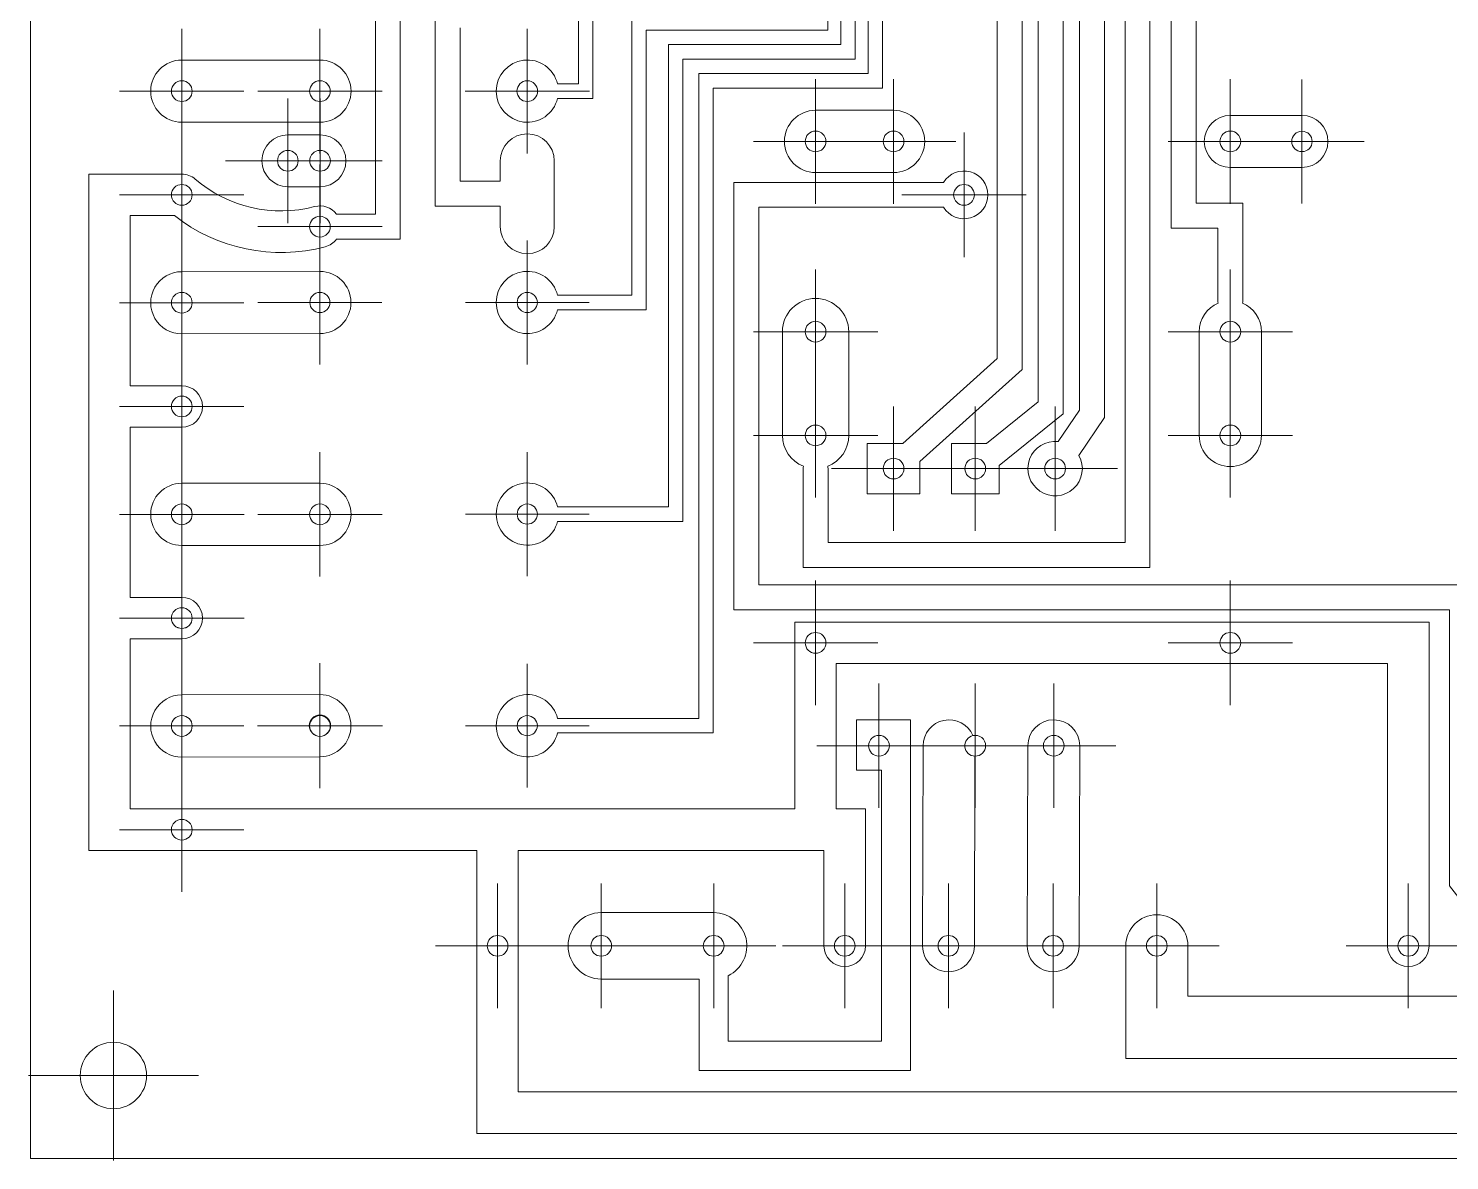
# Model space of a CAD drawing. Header units: millimetres. Extents: x 10 to 160, y 10 to 110.
# Drawn here: x 10.2 to 78.8, y 10 to 64.6 of the extents above; entities that cross this region are included whole.
import ezdxf

# ---------------------------------------------------------------- set-up
doc = ezdxf.new("R2010")
doc.units = ezdxf.units.MM

# ---------------------------------------------------------------- blocks, each defined once
blk = doc.blocks.new('SW_CENTERMARKSYMBOL_2')
at = {"color": 0, "linetype": 'Continuous', "lineweight": 0}
for p, q in [((0, 2.5), (0, 3)), ((0, 0), (0, 2.5)), ((-2.5, 0), (-3, 0)), ((0, 0), (-2.5, 0)), ((0, 0), (0, -2.5)), ((0, 0), (2.5, 0)), ((2.5, 0), (3, 0)), ((0, -2.5), (0, -3))]:
    blk.add_line(p, q, dxfattribs=at)
blk = doc.blocks.new('SW_CENTERMARKSYMBOL_3')
at = {"color": 0, "linetype": 'Continuous', "lineweight": 0}
for p, q in [((0, 2.5), (0, 3)), ((0, 0), (0, 2.5)), ((-2.5, 0), (-3, 0)), ((0, 0), (-2.5, 0)), ((0, 0), (0, -2.5)), ((0, 0), (2.5, 0)), ((2.5, 0), (3, 0)), ((0, -2.5), (0, -3))]:
    blk.add_line(p, q, dxfattribs=at)
blk = doc.blocks.new('SW_CENTERMARKSYMBOL_10')
at = {"color": 0, "linetype": 'Continuous', "lineweight": 0}
for p, q in [((0, 2.5), (0, 3)), ((0, 0), (0, 2.5)), ((-2.5, 0), (-3, 0)), ((0, 0), (-2.5, 0)), ((0, 0), (0, -2.5)), ((0, 0), (2.5, 0)), ((2.5, 0), (3, 0)), ((0, -2.5), (0, -3))]:
    blk.add_line(p, q, dxfattribs=at)
blk = doc.blocks.new('SW_CENTERMARKSYMBOL_13')
at = {"color": 0, "linetype": 'Continuous', "lineweight": 0}
for p, q in [((0, 2.5), (0, 3)), ((0, 0), (0, 2.5)), ((-2.5, 0), (-3, 0)), ((0, 0), (-2.5, 0)), ((0, 0), (0, -2.5)), ((0, 0), (2.5, 0)), ((2.5, 0), (3, 0)), ((0, -2.5), (0, -3))]:
    blk.add_line(p, q, dxfattribs=at)
blk = doc.blocks.new('SW_CENTERMARKSYMBOL_14')
at = {"color": 0, "linetype": 'Continuous', "lineweight": 0}
for p, q in [((0, 2.5), (0, 3.001)), ((0, 0), (0, 2.5)), ((-2.5, 0), (-3.001, 0)), ((0, 0), (-2.5, 0)), ((0, 0), (0, -2.5)), ((0, 0), (2.5, 0)), ((2.5, 0), (3.001, 0)), ((0, -2.5), (0, -3.001))]:
    blk.add_line(p, q, dxfattribs=at)
blk = doc.blocks.new('SW_CENTERMARKSYMBOL_16')
at = {"color": 0, "linetype": 'Continuous', "lineweight": 0}
for p, q in [((0, 2.5), (0, 3)), ((0, 0), (0, 2.5)), ((-2.5, 0), (-3, 0)), ((0, 0), (-2.5, 0)), ((0, 0), (0, -2.5)), ((0, 0), (2.5, 0)), ((2.5, 0), (3, 0)), ((0, -2.5), (0, -3))]:
    blk.add_line(p, q, dxfattribs=at)
blk = doc.blocks.new('SW_CENTERMARKSYMBOL_17')
at = {"color": 0, "linetype": 'Continuous', "lineweight": 0}
for p, q in [((0, 2.5), (0, 3)), ((0, 0), (0, 2.5)), ((-2.5, 0), (-3, 0)), ((0, 0), (-2.5, 0)), ((0, 0), (0, -2.5)), ((0, 0), (2.5, 0)), ((2.5, 0), (3, 0)), ((0, -2.5), (0, -3))]:
    blk.add_line(p, q, dxfattribs=at)
blk = doc.blocks.new('SW_CENTERMARKSYMBOL_22')
at = {"color": 0, "linetype": 'Continuous', "lineweight": 0}
for p, q in [((0, 2.5), (0, 3)), ((0, 0), (0, 2.5)), ((-2.5, 0), (-3, 0)), ((0, 0), (-2.5, 0)), ((0, 0), (0, -2.5)), ((0, 0), (2.5, 0)), ((2.5, 0), (3, 0)), ((0, -2.5), (0, -3))]:
    blk.add_line(p, q, dxfattribs=at)
blk = doc.blocks.new('SW_CENTERMARKSYMBOL_28')
at = {"color": 0, "linetype": 'Continuous', "lineweight": 0}
for p, q in [((0, 2.5), (0, 3)), ((0, 0), (0, 2.5)), ((-2.5, 0), (-3, 0)), ((0, 0), (-2.5, 0)), ((0, 0), (0, -2.5)), ((0, 0), (2.5, 0)), ((2.5, 0), (3, 0)), ((0, -2.5), (0, -3))]:
    blk.add_line(p, q, dxfattribs=at)
blk = doc.blocks.new('SW_CENTERMARKSYMBOL_29')
at = {"color": 0, "linetype": 'Continuous', "lineweight": 0}
for p, q in [((0, 2.5), (0, 3)), ((0, 0), (0, 2.5)), ((-2.5, 0), (-3, 0)), ((0, 0), (-2.5, 0)), ((0, 0), (0, -2.5)), ((0, 0), (2.5, 0)), ((2.5, 0), (3, 0)), ((0, -2.5), (0, -3))]:
    blk.add_line(p, q, dxfattribs=at)
blk = doc.blocks.new('SW_CENTERMARKSYMBOL_33')
at = {"color": 0, "linetype": 'Continuous', "lineweight": 0}
for p, q in [((0, 2.5), (0, 3)), ((0, 0), (0, 2.5)), ((-2.5, 0), (-3, 0)), ((0, 0), (-2.5, 0)), ((0, 0), (0, -2.5)), ((0, 0), (2.5, 0)), ((2.5, 0), (3, 0)), ((0, -2.5), (0, -3))]:
    blk.add_line(p, q, dxfattribs=at)
blk = doc.blocks.new('SW_CENTERMARKSYMBOL_34')
at = {"color": 0, "linetype": 'Continuous', "lineweight": 0}
for p, q in [((0, 2.5), (0, 3)), ((0, 0), (0, 2.5)), ((-2.5, 0), (-3, 0)), ((0, 0), (-2.5, 0)), ((0, 0), (0, -2.5)), ((0, 0), (2.5, 0)), ((2.5, 0), (3, 0)), ((0, -2.5), (0, -3))]:
    blk.add_line(p, q, dxfattribs=at)
blk = doc.blocks.new('SW_CENTERMARKSYMBOL_35')
at = {"color": 0, "linetype": 'Continuous', "lineweight": 0}
for p, q in [((0, 2.5), (0, 3)), ((0, 0), (0, 2.5)), ((-2.5, 0), (-3, 0)), ((0, 0), (-2.5, 0)), ((0, 0), (0, -2.5)), ((0, 0), (2.5, 0)), ((2.5, 0), (3, 0)), ((0, -2.5), (0, -3))]:
    blk.add_line(p, q, dxfattribs=at)
blk = doc.blocks.new('SW_CENTERMARKSYMBOL_36')
at = {"color": 0, "linetype": 'Continuous', "lineweight": 0}
for p, q in [((0, 2.5), (0, 3)), ((0, 0), (0, 2.5)), ((-2.5, 0), (-3, 0)), ((0, 0), (-2.5, 0)), ((0, 0), (0, -2.5)), ((0, 0), (2.5, 0)), ((2.5, 0), (3, 0)), ((0, -2.5), (0, -3))]:
    blk.add_line(p, q, dxfattribs=at)
blk = doc.blocks.new('SW_CENTERMARKSYMBOL_37')
at = {"color": 0, "linetype": 'Continuous', "lineweight": 0}
for p, q in [((0, 2.5), (0, 3.001)), ((0, 0), (0, 2.5)), ((-2.5, 0), (-3.001, 0)), ((0, 0), (-2.5, 0)), ((0, 0), (0, -2.5)), ((0, 0), (2.5, 0)), ((2.5, 0), (3.001, 0)), ((0, -2.5), (0, -3.001))]:
    blk.add_line(p, q, dxfattribs=at)
blk = doc.blocks.new('SW_CENTERMARKSYMBOL_38')
at = {"color": 0, "linetype": 'Continuous', "lineweight": 0}
for p, q in [((0, 2.5), (0, 3)), ((0, 0), (0, 2.5)), ((-2.5, 0), (-3, 0)), ((0, 0), (-2.5, 0)), ((0, 0), (0, -2.5)), ((0, 0), (2.5, 0)), ((2.5, 0), (3, 0)), ((0, -2.5), (0, -3))]:
    blk.add_line(p, q, dxfattribs=at)
blk = doc.blocks.new('SW_CENTERMARKSYMBOL_39')
at = {"color": 0, "linetype": 'Continuous', "lineweight": 0}
for p, q in [((0, 2.5), (0, 3)), ((0, 0), (0, 2.5)), ((-2.5, 0), (-3, 0)), ((0, 0), (-2.5, 0)), ((0, 0), (0, -2.5)), ((0, 0), (2.5, 0)), ((2.5, 0), (3, 0)), ((0, -2.5), (0, -3))]:
    blk.add_line(p, q, dxfattribs=at)
blk = doc.blocks.new('SW_CENTERMARKSYMBOL_40')
at = {"color": 0, "linetype": 'Continuous', "lineweight": 0}
for p, q in [((0, 2.5), (0, 3)), ((0, 0), (0, 2.5)), ((-2.5, 0), (-3, 0)), ((0, 0), (-2.5, 0)), ((0, 0), (0, -2.5)), ((0, 0), (2.5, 0)), ((2.5, 0), (3, 0)), ((0, -2.5), (0, -3))]:
    blk.add_line(p, q, dxfattribs=at)
blk = doc.blocks.new('SW_CENTERMARKSYMBOL_41')
at = {"color": 0, "linetype": 'Continuous', "lineweight": 0}
for p, q in [((0, 2.5), (0, 3)), ((0, 0), (0, 2.5)), ((-2.5, 0), (-3, 0)), ((0, 0), (-2.5, 0)), ((0, 0), (0, -2.5)), ((0, 0), (2.5, 0)), ((2.5, 0), (3, 0)), ((0, -2.5), (0, -3))]:
    blk.add_line(p, q, dxfattribs=at)
blk = doc.blocks.new('SW_CENTERMARKSYMBOL_42')
at = {"color": 0, "linetype": 'Continuous', "lineweight": 0}
for p, q in [((0, 2.5), (0, 3)), ((0, 0), (0, 2.5)), ((-2.5, 0), (-3, 0)), ((0, 0), (-2.5, 0)), ((0, 0), (0, -2.5)), ((0, 0), (2.5, 0)), ((2.5, 0), (3, 0)), ((0, -2.5), (0, -3))]:
    blk.add_line(p, q, dxfattribs=at)
blk = doc.blocks.new('SW_CENTERMARKSYMBOL_43')
at = {"color": 0, "linetype": 'Continuous', "lineweight": 0}
for p, q in [((0, 2.5), (0, 3)), ((0, 0), (0, 2.5)), ((-2.5, 0), (-3, 0)), ((0, 0), (-2.5, 0)), ((0, 0), (0, -2.5)), ((0, 0), (2.5, 0)), ((2.5, 0), (3, 0)), ((0, -2.5), (0, -3))]:
    blk.add_line(p, q, dxfattribs=at)
blk = doc.blocks.new('SW_CENTERMARKSYMBOL_44')
at = {"color": 0, "linetype": 'Continuous', "lineweight": 0}
for p, q in [((0, 2.5), (0, 3)), ((0, 0), (0, 2.5)), ((-2.5, 0), (-3, 0)), ((0, 0), (-2.5, 0)), ((0, 0), (0, -2.5)), ((0, 0), (2.5, 0)), ((2.5, 0), (3, 0)), ((0, -2.5), (0, -3))]:
    blk.add_line(p, q, dxfattribs=at)
blk = doc.blocks.new('SW_CENTERMARKSYMBOL_45')
at = {"color": 0, "linetype": 'Continuous', "lineweight": 0}
for p, q in [((0, 2.5), (0, 3)), ((0, 0), (0, 2.5)), ((-2.5, 0), (-3, 0)), ((0, 0), (-2.5, 0)), ((0, 0), (0, -2.5)), ((0, 0), (2.5, 0)), ((2.5, 0), (3, 0)), ((0, -2.5), (0, -3))]:
    blk.add_line(p, q, dxfattribs=at)
blk = doc.blocks.new('SW_CENTERMARKSYMBOL_106')
at = {"color": 0, "linetype": 'Continuous', "lineweight": 0}
for p, q in [((0, 2.5), (0, 3)), ((0, 0), (0, 2.5)), ((-2.5, 0), (-3, 0)), ((0, 0), (-2.5, 0)), ((0, 0), (0, -2.5)), ((0, 0), (2.5, 0)), ((2.5, 0), (3, 0)), ((0, -2.5), (0, -3))]:
    blk.add_line(p, q, dxfattribs=at)
blk = doc.blocks.new('SW_CENTERMARKSYMBOL_112')
at = {"color": 0, "linetype": 'Continuous', "lineweight": 0}
for p, q in [((0, 2.5), (0, 3)), ((0, 0), (0, 2.5)), ((-2.5, 0), (-3, 0)), ((0, 0), (-2.5, 0)), ((0, 0), (0, -2.5)), ((0, 0), (2.5, 0)), ((2.5, 0), (3, 0)), ((0, -2.5), (0, -3))]:
    blk.add_line(p, q, dxfattribs=at)
blk = doc.blocks.new('SW_CENTERMARKSYMBOL_113')
at = {"color": 0, "linetype": 'Continuous', "lineweight": 0}
for p, q in [((0, 2.5), (0, 3)), ((0, 0), (0, 2.5)), ((-2.5, 0), (-3, 0)), ((0, 0), (-2.5, 0)), ((0, 0), (0, -2.5)), ((0, 0), (2.5, 0)), ((2.5, 0), (3, 0)), ((0, -2.5), (0, -3))]:
    blk.add_line(p, q, dxfattribs=at)
blk = doc.blocks.new('SW_CENTERMARKSYMBOL_114')
at = {"color": 0, "linetype": 'Continuous', "lineweight": 0}
for p, q in [((0, 2.5), (0, 3)), ((0, 0), (0, 2.5)), ((-2.5, 0), (-3, 0)), ((0, 0), (-2.5, 0)), ((0, 0), (0, -2.5)), ((0, 0), (2.5, 0)), ((2.5, 0), (3, 0)), ((0, -2.5), (0, -3))]:
    blk.add_line(p, q, dxfattribs=at)
blk = doc.blocks.new('SW_CENTERMARKSYMBOL_115')
at = {"color": 0, "linetype": 'Continuous', "lineweight": 0}
for p, q in [((0, 2.5), (0, 3)), ((0, 0), (0, 2.5)), ((-2.5, 0), (-3, 0)), ((0, 0), (-2.5, 0)), ((0, 0), (0, -2.5)), ((0, 0), (2.5, 0)), ((2.5, 0), (3, 0)), ((0, -2.5), (0, -3))]:
    blk.add_line(p, q, dxfattribs=at)
blk = doc.blocks.new('SW_CENTERMARKSYMBOL_117')
at = {"color": 0, "linetype": 'Continuous', "lineweight": 0}
for p, q in [((0, 2.5), (0, 4.1)), ((0, 0), (0, 2.5)), ((-2.5, 0), (-4.1, 0)), ((0, 0), (-2.5, 0)), ((0, 0), (0, -2.5)), ((0, 0), (2.5, 0)), ((2.5, 0), (4.1, 0)), ((0, -2.5), (0, -4.1))]:
    blk.add_line(p, q, dxfattribs=at)
blk = doc.blocks.new('SW_CENTERMARKSYMBOL_122')
at = {"color": 0, "linetype": 'Continuous', "lineweight": 0}
for p, q in [((0, 2.5), (0, 3)), ((0, 0), (0, 2.5)), ((-2.5, 0), (-3, 0)), ((0, 0), (-2.5, 0)), ((0, 0), (0, -2.5)), ((0, 0), (2.5, 0)), ((2.5, 0), (3, 0)), ((0, -2.5), (0, -3))]:
    blk.add_line(p, q, dxfattribs=at)
blk = doc.blocks.new('SW_CENTERMARKSYMBOL_124')
at = {"color": 0, "linetype": 'Continuous', "lineweight": 0}
for p, q in [((0, 2.5), (0, 2.993)), ((0, 0), (0, 2.5)), ((-2.5, 0), (-2.993, 0)), ((0, 0), (-2.5, 0)), ((0, 0), (0, -2.5)), ((0, 0), (2.5, 0)), ((2.5, 0), (2.993, 0)), ((0, -2.5), (0, -2.993))]:
    blk.add_line(p, q, dxfattribs=at)
blk = doc.blocks.new('SW_CENTERMARKSYMBOL_125')
at = {"color": 0, "linetype": 'Continuous', "lineweight": 0}
for p, q in [((0, 2.5), (0, 3)), ((0, 0), (0, 2.5)), ((-2.5, 0), (-3, 0)), ((0, 0), (-2.5, 0)), ((0, 0), (0, -2.5)), ((0, 0), (2.5, 0)), ((2.5, 0), (3, 0)), ((0, -2.5), (0, -3))]:
    blk.add_line(p, q, dxfattribs=at)
blk = doc.blocks.new('SW_CENTERMARKSYMBOL_131')
at = {"color": 0, "linetype": 'Continuous', "lineweight": 0}
for p, q in [((0, 2.5), (0, 3)), ((0, 0), (0, 2.5)), ((-2.5, 0), (-3, 0)), ((0, 0), (-2.5, 0)), ((0, 0), (0, -2.5)), ((0, 0), (2.5, 0)), ((2.5, 0), (3, 0)), ((0, -2.5), (0, -3))]:
    blk.add_line(p, q, dxfattribs=at)
blk = doc.blocks.new('SW_CENTERMARKSYMBOL_132')
at = {"color": 0, "linetype": 'Continuous', "lineweight": 0}
for p, q in [((0, 2.5), (0, 3)), ((0, 0), (0, 2.5)), ((-2.5, 0), (-3, 0)), ((0, 0), (-2.5, 0)), ((0, 0), (0, -2.5)), ((0, 0), (2.5, 0)), ((2.5, 0), (3, 0)), ((0, -2.5), (0, -3))]:
    blk.add_line(p, q, dxfattribs=at)
blk = doc.blocks.new('SW_CENTERMARKSYMBOL_133')
at = {"color": 0, "linetype": 'Continuous', "lineweight": 0}
for p, q in [((0, 2.5), (0, 3)), ((0, 0), (0, 2.5)), ((-2.5, 0), (-3, 0)), ((0, 0), (-2.5, 0)), ((0, 0), (0, -2.5)), ((0, 0), (2.5, 0)), ((2.5, 0), (3, 0)), ((0, -2.5), (0, -3))]:
    blk.add_line(p, q, dxfattribs=at)
blk = doc.blocks.new('SW_CENTERMARKSYMBOL_134')
at = {"color": 0, "linetype": 'Continuous', "lineweight": 0}
for p, q in [((0, 2.5), (0, 3)), ((0, 0), (0, 2.5)), ((-2.5, 0), (-3, 0)), ((0, 0), (-2.5, 0)), ((0, 0), (0, -2.5)), ((0, 0), (2.5, 0)), ((2.5, 0), (3, 0)), ((0, -2.5), (0, -3))]:
    blk.add_line(p, q, dxfattribs=at)
blk = doc.blocks.new('SW_CENTERMARKSYMBOL_135')
at = {"color": 0, "linetype": 'Continuous', "lineweight": 0}
for p, q in [((0, 2.5), (0, 3)), ((0, 0), (0, 2.5)), ((-2.5, 0), (-3, 0)), ((0, 0), (-2.5, 0)), ((0, 0), (0, -2.5)), ((0, 0), (2.5, 0)), ((2.5, 0), (3, 0)), ((0, -2.5), (0, -3))]:
    blk.add_line(p, q, dxfattribs=at)
blk = doc.blocks.new('SW_CENTERMARKSYMBOL_136')
at = {"color": 0, "linetype": 'Continuous', "lineweight": 0}
for p, q in [((0, 2.5), (0, 3)), ((0, 0), (0, 2.5)), ((-2.5, 0), (-3, 0)), ((0, 0), (-2.5, 0)), ((0, 0), (0, -2.5)), ((0, 0), (2.5, 0)), ((2.5, 0), (3, 0)), ((0, -2.5), (0, -3))]:
    blk.add_line(p, q, dxfattribs=at)
blk = doc.blocks.new('SW_CENTERMARKSYMBOL_149')
at = {"color": 0, "linetype": 'Continuous', "lineweight": 0}
for p, q in [((0, 2.5), (0, 3)), ((0, 0), (0, 2.5)), ((-2.5, 0), (-3, 0)), ((0, 0), (-2.5, 0)), ((0, 0), (0, -2.5)), ((0, 0), (2.5, 0)), ((2.5, 0), (3, 0)), ((0, -2.5), (0, -3))]:
    blk.add_line(p, q, dxfattribs=at)
blk = doc.blocks.new('SW_CENTERMARKSYMBOL_155')
at = {"color": 0, "linetype": 'Continuous', "lineweight": 0}
for p, q in [((0, 2.5), (0, 3)), ((0, 0), (0, 2.5)), ((-2.5, 0), (-3, 0)), ((0, 0), (-2.5, 0)), ((0, 0), (0, -2.5)), ((0, 0), (2.5, 0)), ((2.5, 0), (3, 0)), ((0, -2.5), (0, -3))]:
    blk.add_line(p, q, dxfattribs=at)
blk = doc.blocks.new('SW_CENTERMARKSYMBOL_156')
at = {"color": 0, "linetype": 'Continuous', "lineweight": 0}
for p, q in [((0, 2.5), (0, 3)), ((0, 0), (0, 2.5)), ((-2.5, 0), (-3, 0)), ((0, 0), (-2.5, 0)), ((0, 0), (0, -2.5)), ((0, 0), (2.5, 0)), ((2.5, 0), (3, 0)), ((0, -2.5), (0, -3))]:
    blk.add_line(p, q, dxfattribs=at)
blk = doc.blocks.new('SW_CENTERMARKSYMBOL_183')
at = {"color": 0, "linetype": 'Continuous', "lineweight": 0}
for p, q in [((0, 2.5), (0, 2.986)), ((0, 0), (0, 2.5)), ((-2.5, 0), (-2.986, 0)), ((0, 0), (-2.5, 0)), ((0, 0), (0, -2.5)), ((0, 0), (2.5, 0)), ((2.5, 0), (2.986, 0)), ((0, -2.5), (0, -2.986))]:
    blk.add_line(p, q, dxfattribs=at)
blk = doc.blocks.new('SW_CENTERMARKSYMBOL_184')
at = {"color": 0, "linetype": 'Continuous', "lineweight": 0}
for p, q in [((0, 2.5), (0, 3.014)), ((0, 0), (0, 2.5)), ((-2.5, 0), (-3.014, 0)), ((0, 0), (-2.5, 0)), ((0, 0), (0, -2.5)), ((0, 0), (2.5, 0)), ((2.5, 0), (3.014, 0)), ((0, -2.5), (0, -3.014))]:
    blk.add_line(p, q, dxfattribs=at)
blk = doc.blocks.new('SW_CENTERMARKSYMBOL_189')
at = {"color": 0, "linetype": 'Continuous', "lineweight": 0}
for p, q in [((0, 2.5), (0, 2.986)), ((0, 0), (0, 2.5)), ((-2.5, 0), (-2.986, 0)), ((0, 0), (-2.5, 0)), ((0, 0), (0, -2.5)), ((0, 0), (2.5, 0)), ((2.5, 0), (2.986, 0)), ((0, -2.5), (0, -2.986))]:
    blk.add_line(p, q, dxfattribs=at)
blk = doc.blocks.new('SW_CENTERMARKSYMBOL_191')
at = {"color": 0, "linetype": 'Continuous', "lineweight": 0}
for p, q in [((0, 2.5), (0, 2.986)), ((0, 0), (0, 2.5)), ((-2.5, 0), (-2.986, 0)), ((0, 0), (-2.5, 0)), ((0, 0), (0, -2.5)), ((0, 0), (2.5, 0)), ((2.5, 0), (2.986, 0)), ((0, -2.5), (0, -2.986))]:
    blk.add_line(p, q, dxfattribs=at)
blk = doc.blocks.new('SW_CENTERMARKSYMBOL_195')
at = {"color": 0, "linetype": 'Continuous', "lineweight": 0}
for p, q in [((0, 2.5), (0, 2.986)), ((0, 0), (0, 2.5)), ((-2.5, 0), (-2.986, 0)), ((0, 0), (-2.5, 0)), ((0, 0), (0, -2.5)), ((0, 0), (2.5, 0)), ((2.5, 0), (2.986, 0)), ((0, -2.5), (0, -2.986))]:
    blk.add_line(p, q, dxfattribs=at)

msp = doc.modelspace()

# ---------------------------------------------------------------- linework, layer by layer
at = {"color": 7, "linetype": 'Continuous', "lineweight": 15}
for p, q in [((10.343, 10.146), (10.343, 110.146)), ((48.79, 100.736), (48.79, 64.539)), ((49.41, 98.896), (49.41, 63.839)), ((50.11, 98.196), (50.11, 63.139)), ((63.125, 39.835), (63.125, 94.077)), ((50.73, 62.439), (50.73, 93.827)), ((51.43, 61.739), (51.43, 93.127)), ((64.325, 38.635), (64.325, 92.877)), ((62.125, 45.857), (62.125, 91.526)), ((65.351, 91.537), (65.351, 54.993)), ((60.925, 46.223), (60.925, 90.326)), ((66.551, 90.337), (66.551, 56.193)), ((60.139, 46.045), (60.139, 88.986)), ((58.939, 46.619), (58.939, 87.786)), ((58.164, 86.457), (58.164, 48.178)), ((56.964, 85.257), (56.964, 48.713)), ((26.975, 55.661), (26.975, 68.725)), ((28.175, 54.461), (28.175, 67.525)), ((36.763, 66.639), (36.763, 61.943)), ((29.861, 56.048), (29.861, 65.839)), ((37.463, 65.939), (37.463, 61.243)), ((39.333, 65.239), (39.333, 51.757)), ((31.061, 57.248), (31.061, 64.639)), ((48.79, 64.539), (40.033, 64.539)), ((40.033, 64.539), (40.033, 51.057)), ((41.1, 63.839), (41.1, 41.557)), ((49.41, 63.839), (41.1, 63.839)), ((17.638, 63.093), (24.3, 63.093)), ((50.11, 63.139), (41.8, 63.139)), ((41.8, 63.139), (41.8, 40.857)), ((42.568, 31.357), (42.568, 62.439)), ((42.568, 62.439), (50.73, 62.439)), ((36.763, 61.943), (35.756, 61.943)), ((43.268, 61.739), (51.43, 61.739)), ((43.268, 30.657), (43.268, 61.739)), ((37.463, 61.243), (35.756, 61.243)), ((48.199, 60.669), (51.961, 60.669)), ((68.199, 60.423), (71.654, 60.423)), ((17.638, 60.093), (24.3, 60.093)), ((22.752, 59.486), (24.306, 59.486)), ((13.154, 57.593), (13.154, 24.993)), ((17.638, 57.593), (13.154, 57.593)), ((32.998, 57.248), (32.998, 58.236)), ((35.598, 55.061), (35.598, 58.236)), ((48.199, 57.669), (51.961, 57.669)), ((68.199, 57.916), (71.654, 57.916)), ((22.752, 56.986), (24.306, 56.986)), ((32.998, 57.248), (31.061, 57.248)), ((44.265, 57.193), (44.265, 36.593)), ((54.376, 57.193), (44.265, 57.193)), ((17.281, 55.593), (15.154, 55.593)), ((15.154, 55.593), (15.154, 47.393)), ((25.1, 55.661), (26.975, 55.661)), ((32.998, 56.048), (29.861, 56.048)), ((32.998, 55.061), (32.998, 56.048)), ((45.465, 55.993), (45.465, 37.793)), ((54.376, 55.993), (45.465, 55.993)), ((66.551, 56.193), (68.799, 56.193)), ((68.799, 56.193), (68.799, 51.499)), ((65.351, 54.993), (67.599, 54.993)), ((67.599, 54.993), (67.599, 51.499)), ((25.1, 54.461), (28.175, 54.461)), ((17.635, 52.891), (24.295, 52.905)), ((39.333, 51.757), (35.756, 51.757)), ((40.033, 51.057), (35.756, 51.057)), ((17.641, 49.895), (24.301, 49.909)), ((46.599, 49.999), (46.599, 44.999)), ((49.799, 49.999), (49.799, 44.999)), ((66.699, 49.999), (66.699, 44.999)), ((69.699, 49.999), (69.699, 44.999)), ((56.964, 48.713), (52.408, 44.611)), ((58.164, 48.178), (53.232, 43.737)), ((17.638, 47.393), (15.154, 47.393)), ((56.446, 44.611), (58.939, 46.619)), ((57.047, 43.554), (60.139, 46.045)), ((59.904, 44.703), (60.925, 46.223)), ((17.638, 45.393), (15.154, 45.393)), ((15.154, 45.393), (15.154, 37.193)), ((60.901, 44.034), (62.125, 45.857)), ((50.69, 44.611), (50.69, 42.19)), ((50.69, 44.611), (52.408, 44.611)), ((54.753, 44.611), (54.753, 42.19)), ((54.753, 44.611), (56.446, 44.611)), ((47.599, 43.399), (47.599, 38.635)), ((48.799, 43.399), (48.799, 39.835)), ((53.232, 43.737), (53.232, 42.19)), ((57.047, 43.554), (57.047, 42.19)), ((17.638, 42.693), (24.3, 42.693)), ((50.69, 42.19), (53.232, 42.19)), ((54.753, 42.19), (57.047, 42.19)), ((41.1, 41.557), (35.756, 41.557)), ((41.8, 40.857), (35.756, 40.857)), ((48.799, 39.835), (63.125, 39.835)), ((17.638, 39.693), (24.3, 39.693)), ((47.599, 38.635), (64.325, 38.635)), ((45.465, 37.793), (79.961, 37.793)), ((17.638, 37.193), (15.154, 37.193)), ((44.265, 36.593), (78.761, 36.593)), ((78.761, 36.593), (78.761, 23.293)), ((47.199, 26.993), (47.199, 35.999)), ((47.199, 35.999), (77.782, 35.999)), ((77.782, 35.999), (77.782, 20.396)), ((17.638, 35.193), (15.154, 35.193)), ((15.154, 35.193), (15.154, 26.993)), ((49.199, 33.999), (75.782, 33.999)), ((49.199, 26.993), (49.199, 33.999)), ((75.782, 33.999), (75.782, 20.396)), ((17.635, 32.491), (24.295, 32.505)), ((35.756, 31.357), (42.568, 31.357)), ((50.167, 28.866), (50.167, 31.294)), ((52.771, 31.294), (50.167, 31.294)), ((52.771, 31.294), (52.771, 14.394)), ((35.756, 30.657), (43.268, 30.657)), ((17.641, 29.495), (24.301, 29.509)), ((53.356, 20.4), (53.388, 30.044)), ((55.856, 20.392), (55.886, 29.54)), ((58.405, 20.4), (58.436, 30.044)), ((60.905, 20.392), (60.936, 30.036)), ((51.371, 28.866), (50.167, 28.866)), ((51.371, 28.866), (51.371, 15.794)), ((15.154, 26.993), (47.199, 26.993)), ((49.199, 26.993), (50.606, 26.993)), ((50.606, 26.993), (50.606, 20.396)), ((13.154, 24.993), (31.865, 24.993)), ((31.865, 24.993), (31.865, 11.352)), ((33.865, 24.993), (48.606, 24.993)), ((33.865, 24.993), (33.865, 13.352)), ((48.606, 24.993), (48.606, 20.396)), ((78.761, 23.293), (80.515, 21.045)), ((37.865, 21.996), (43.286, 21.996)), ((63.155, 20.396), (63.155, 14.967)), ((66.155, 20.396), (66.155, 17.967)), ((37.865, 18.796), (42.586, 18.796)), ((42.586, 14.394), (42.586, 18.796)), ((43.986, 15.794), (43.986, 18.957)), ((66.155, 17.967), (85.282, 17.967)), ((51.371, 15.794), (43.986, 15.794)), ((52.771, 14.394), (42.586, 14.394)), ((63.155, 14.967), (88.282, 14.967)), ((33.865, 13.352), (113.742, 13.352)), ((31.865, 11.352), (145.813, 11.352)), ((160.343, 10.146), (10.343, 10.146))]:
    msp.add_line(p, q, dxfattribs=at)
for centre, radius in [((17.638, 61.593), 0.5), ((24.3, 61.593), 0.5), ((34.298, 61.593), 0.5), ((48.199, 59.169), 0.5), ((51.961, 59.169), 0.5), ((68.199, 59.169), 0.5), ((71.654, 59.169), 0.493), ((22.752, 58.236), 0.5), ((24.306, 58.236), 0.5), ((17.638, 56.593), 0.5), ((55.358, 56.593), 0.5), ((24.3, 55.061), 0.5), ((17.638, 51.393), 0.5), ((24.298, 51.407), 0.486), ((34.298, 51.407), 0.486), ((48.199, 49.999), 0.5), ((68.199, 49.999), 0.5), ((17.638, 46.393), 0.5), ((48.199, 44.999), 0.5), ((68.199, 44.999), 0.5), ((51.961, 43.4), 0.5), ((55.9, 43.4), 0.5), ((59.752, 43.4), 0.5), ((17.638, 41.193), 0.501), ((17.638, 41.193), 0.5), ((24.3, 41.193), 0.5), ((34.298, 41.207), 0.486), ((17.638, 36.193), 0.501), ((17.638, 36.193), 0.5), ((48.199, 34.999), 0.5), ((68.199, 34.999), 0.5), ((17.638, 30.993), 0.5), ((24.298, 31.007), 0.514), ((24.3, 30.993), 0.5), ((34.298, 31.007), 0.486), ((51.258, 30.04), 0.5), ((59.686, 30.04), 0.5), ((17.638, 25.993), 0.5), ((32.865, 20.396), 0.5), ((37.865, 20.396), 0.5), ((43.286, 20.396), 0.5), ((49.606, 20.396), 0.5), ((54.606, 20.396), 0.5), ((59.655, 20.396), 0.5), ((64.655, 20.396), 0.5), ((76.782, 20.396), 0.5), ((14.343, 14.146), 1.6)]:
    msp.add_circle(centre, radius, dxfattribs=at)
for centre, radius, start, end in [((17.638, 61.593), 1.5, 90, 270), ((24.3, 61.593), 1.5, 270, 90), ((34.298, 61.593), 1.5, 13.4934, 346.5066), ((48.199, 59.169), 1.5, 90, 270), ((51.961, 59.169), 1.5, 270, 90), ((68.199, 59.169), 1.254, 90, 270), ((71.654, 59.169), 1.254, 270, 90), ((22.752, 58.236), 1.25, 90, 270), ((24.306, 58.236), 1.25, 270, 90), ((34.298, 58.236), 1.3, 0, 180), ((17.638, 56.593), 1, 49.3595, 90), ((55.358, 56.593), 1.151, 211.41522, 148.58478), ((22.429, 62.176), 6.357, 229.3595, 284.73311), ((22.429, 62.176), 8.357, 231.96846, 284.73311), ((24.3, 55.061), 1, 36.8699, 104.73311), ((34.298, 55.061), 1.3, 180, 0), ((24.3, 55.061), 1, 284.73311, 323.1301), ((17.638, 51.393), 1.498, 90.11763, 270.11763), ((24.298, 51.407), 1.498, 270.11763, 90.11763), ((34.298, 51.407), 1.5, 13.4934, 346.5066), ((48.199, 49.999), 1.6, 0, 180), ((68.199, 51.499), 0.6, 180, 191.53696), ((68.199, 51.499), 0.6, 348.46304, 0), ((68.199, 49.999), 1.5, 113.07392, 180), ((68.199, 49.999), 1.5, 0, 66.92608), ((17.638, 46.393), 1, 270, 90), ((48.199, 44.999), 1.6, 180, 248.38615), ((48.199, 44.999), 1.6, 291.61385, 0), ((59.752, 43.4), 1.312, 83.34519, 28.9015), ((68.199, 44.999), 1.5, 180, 0), ((48.199, 43.399), 0.6, 169.19308, 180), ((48.199, 43.399), 0.6, 0, 10.80692), ((17.638, 41.193), 1.5, 90, 270), ((24.3, 41.193), 1.5, 270, 90), ((34.298, 41.207), 1.5, 13.4934, 346.5066), ((17.638, 36.193), 1, 270, 90), ((17.638, 30.993), 1.498, 90.11763, 270.11763), ((24.298, 31.007), 1.498, 270.11763, 90.11763), ((34.298, 31.007), 1.5, 13.4934, 346.5066), ((54.638, 30.04), 1.25, 22.95985, 179.81277), ((59.686, 30.04), 1.25, 359.81277, 179.81277), ((55.9, 30.04), 0.5, 102.83622, 268.43199), ((55.9, 30.04), 0.5, 0, 102.83622), ((55.9, 30.04), 0.5, 268.43199, 0), ((37.865, 20.396), 1.6, 90, 270), ((43.286, 20.396), 1.6, 295.94448, 90), ((64.655, 20.396), 1.5, 0, 180), ((49.606, 20.396), 1, 180, 0), ((54.606, 20.396), 1.25, 179.81277, 359.81277), ((59.655, 20.396), 1.25, 179.81277, 359.81277), ((76.782, 20.396), 1, 180, 0)]:
    msp.add_arc(centre, radius, start, end, dxfattribs=at)

# ---------------------------------------------------------------- block references
at = {"color": 7, "linetype": 'Continuous', "lineweight": 0}
for name, p in [('SW_CENTERMARKSYMBOL_33', (17.638, 61.593)), ('SW_CENTERMARKSYMBOL_43', (24.3, 61.593)), ('SW_CENTERMARKSYMBOL_44', (34.298, 61.593)), ('SW_CENTERMARKSYMBOL_113', (48.199, 59.169)), ('SW_CENTERMARKSYMBOL_122', (51.961, 59.169)), ('SW_CENTERMARKSYMBOL_112', (68.199, 59.169)), ('SW_CENTERMARKSYMBOL_124', (71.654, 59.169)), ('SW_CENTERMARKSYMBOL_125', (22.752, 58.236)), ('SW_CENTERMARKSYMBOL_136', (24.306, 58.236)), ('SW_CENTERMARKSYMBOL_34', (17.638, 56.593)), ('SW_CENTERMARKSYMBOL_22', (55.358, 56.593)), ('SW_CENTERMARKSYMBOL_135', (24.3, 55.061)), ('SW_CENTERMARKSYMBOL_35', (17.638, 51.393)), ('SW_CENTERMARKSYMBOL_191', (24.298, 51.407)), ('SW_CENTERMARKSYMBOL_195', (34.298, 51.407)), ('SW_CENTERMARKSYMBOL_114', (48.199, 49.999)), ('SW_CENTERMARKSYMBOL_16', (68.199, 49.999)), ('SW_CENTERMARKSYMBOL_36', (17.638, 46.393)), ('SW_CENTERMARKSYMBOL_115', (48.199, 44.999)), ('SW_CENTERMARKSYMBOL_17', (68.199, 44.999)), ('SW_CENTERMARKSYMBOL_133', (51.961, 43.4)), ('SW_CENTERMARKSYMBOL_132', (55.9, 43.4)), ('SW_CENTERMARKSYMBOL_131', (59.752, 43.4)), ('SW_CENTERMARKSYMBOL_14', (17.638, 41.193)), ('SW_CENTERMARKSYMBOL_13', (24.3, 41.193)), ('SW_CENTERMARKSYMBOL_183', (34.298, 41.207)), ('SW_CENTERMARKSYMBOL_37', (17.638, 36.193)), ('SW_CENTERMARKSYMBOL_156', (48.199, 34.999)), ('SW_CENTERMARKSYMBOL_155', (68.199, 34.999)), ('SW_CENTERMARKSYMBOL_38', (17.638, 30.993)), ('SW_CENTERMARKSYMBOL_184', (24.298, 31.007)), ('SW_CENTERMARKSYMBOL_149', (24.3, 30.993)), ('SW_CENTERMARKSYMBOL_189', (34.298, 31.007)), ('SW_CENTERMARKSYMBOL_134', (51.258, 30.04)), ('SW_CENTERMARKSYMBOL_28', (55.9, 30.04)), ('SW_CENTERMARKSYMBOL_2', (59.686, 30.04)), ('SW_CENTERMARKSYMBOL_39', (17.638, 25.993)), ('SW_CENTERMARKSYMBOL_40', (32.865, 20.396)), ('SW_CENTERMARKSYMBOL_41', (37.865, 20.396)), ('SW_CENTERMARKSYMBOL_106', (43.286, 20.396)), ('SW_CENTERMARKSYMBOL_42', (49.606, 20.396)), ('SW_CENTERMARKSYMBOL_29', (54.606, 20.396)), ('SW_CENTERMARKSYMBOL_3', (59.655, 20.396)), ('SW_CENTERMARKSYMBOL_10', (64.655, 20.396)), ('SW_CENTERMARKSYMBOL_45', (76.782, 20.396)), ('SW_CENTERMARKSYMBOL_117', (14.343, 14.146))]:
    msp.add_blockref(name, p, dxfattribs=at)

doc.saveas('drawing.dxf')
